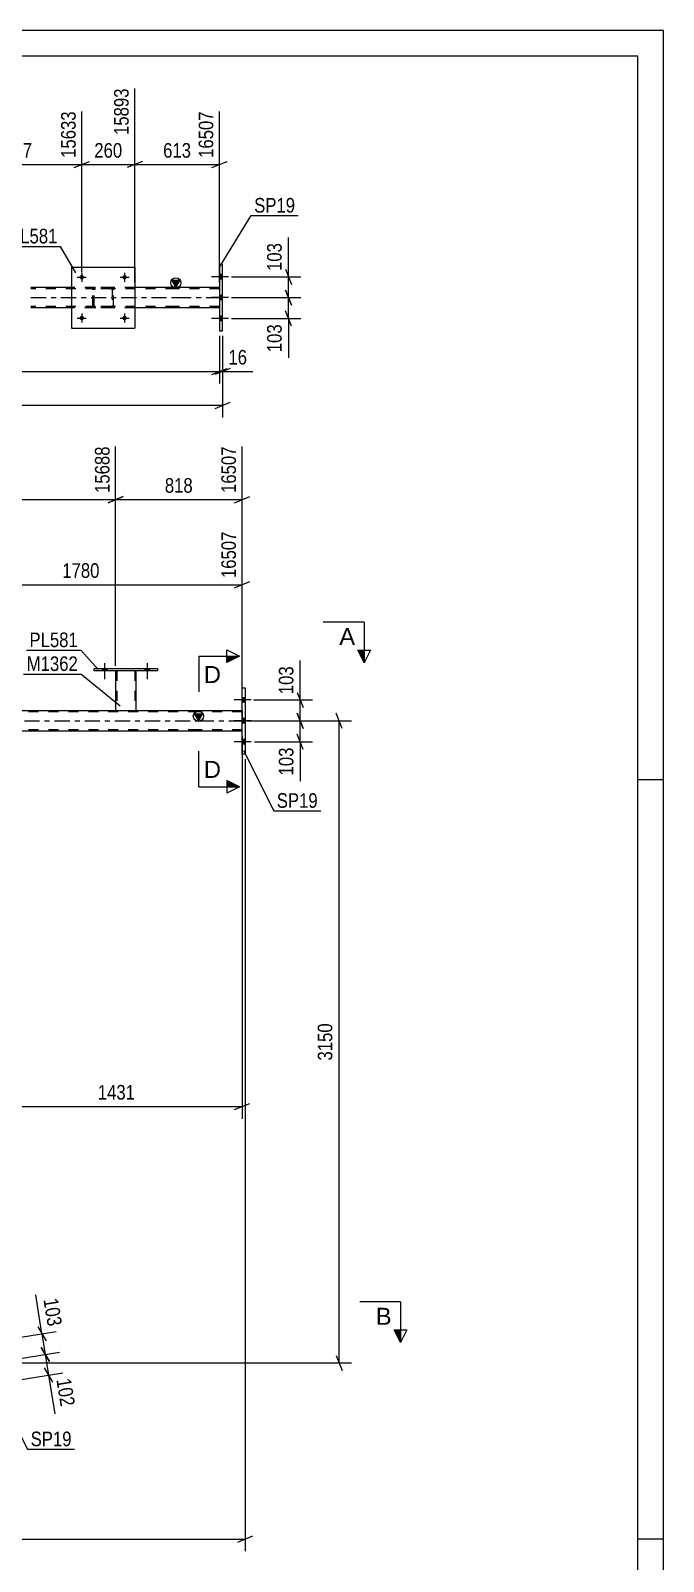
# Model space of a CAD drawing. Header units: millimetres. Extents: x 0 to 841, y 0 to 594.
# Drawn here: x 716.8 to 841, y 293.6 to 594 of the extents above; entities that cross this region are included whole.
import ezdxf

# ---------------------------------------------------------------- set-up
doc = ezdxf.new("R2010")
doc.units = ezdxf.units.MM
doc.linetypes.add('DXK_LINE_DOT2', pattern=[3.9198, 1.9599, -1.9599])
doc.linetypes.add('DXK_LINE_DOT3', pattern=[5.9187, 2.979, -0.9799, 0.9799, -0.9799])
doc.styles.add('Arial', font='ARIAL.TTF', dxfattribs={"height": 0.2})
doc.styles.add('Arial Narrow', font='ARIALN.TTF', dxfattribs={"height": 0.2})

# ---------------------------------------------------------------- blocks, each defined once
blk = doc.blocks.new('Unknown-318894806-1133')
at = {"color": 5, "linetype": 'Continuous'}
for p, q in [((841, 594), (0, 594)), ((841, 0), (841, 594)), ((836, 589), (5, 589)), ((836, 5), (836, 589)), ((841, 447), (836, 447)), ((841, 298), (836, 298))]:
    blk.add_line(p, q, dxfattribs=at)
blk = doc.blocks.new('Part-318894806-4800 - 4784')
at = {"color": 2, "linetype": 'Continuous'}
for p, q in [((754.46, 548.1), (753.82, 548.1)), ((753.82, 548.1), (753.82, 535.1)), ((754.46, 535.1), (754.46, 548.1)), ((753.82, 535.1), (754.46, 535.1))]:
    blk.add_line(p, q, dxfattribs=at)
blk = doc.blocks.new('Part-318894806-4868 - 4784')
at = {"color": 2, "linetype": 'Continuous'}
for p, q in [((724.8, 547.6), (724.8, 535.6)), ((724.8, 547.6), (737.2, 547.6)), ((737.2, 547.6), (737.2, 535.6)), ((724.8, 535.6), (737.2, 535.6))]:
    blk.add_line(p, q, dxfattribs=at)
blk = doc.blocks.new('Part-318894806-4863 - 4784')
at = {"color": 7, "linetype": 'DXK_LINE_DOT2'}
for p, q in [((729, 543.12), (729.04, 543.3)), ((729.04, 543.3), (729, 543.12)), ((729, 540.08), (729, 543.12)), ((729.24, 543.12), (729.26, 543.21)), ((729.24, 540.08), (729.24, 543.12)), ((729.26, 543.21), (729.31, 543.29)), ((729.3, 543.56), (729.48, 543.6)), ((729.48, 543.6), (729.3, 543.56)), ((729.31, 543.29), (729.39, 543.34)), ((729.39, 543.34), (729.48, 543.36)), ((732.52, 543.6), (729.48, 543.6)), ((732.52, 543.36), (729.48, 543.36)), ((732.52, 543.6), (732.7, 543.56)), ((732.7, 543.56), (732.52, 543.6)), ((732.52, 543.36), (732.61, 543.34)), ((732.61, 543.34), (732.69, 543.29)), ((732.69, 543.29), (732.74, 543.21)), ((732.74, 543.21), (732.76, 543.12)), ((732.76, 543.12), (732.76, 540.08)), ((732.96, 543.3), (733, 543.12)), ((733, 543.12), (732.96, 543.3)), ((733, 540.08), (733, 543.12)), ((729.04, 539.9), (729, 540.08)), ((729, 540.08), (729.04, 539.9)), ((729.26, 539.99), (729.24, 540.08)), ((729.31, 539.91), (729.26, 539.99)), ((729.48, 539.6), (729.3, 539.64)), ((729.3, 539.64), (729.48, 539.6)), ((729.39, 539.86), (729.31, 539.91)), ((729.48, 539.84), (729.39, 539.86)), ((732.52, 539.84), (729.48, 539.84)), ((732.52, 539.6), (729.48, 539.6)), ((732.61, 539.86), (732.52, 539.84)), ((732.7, 539.64), (732.52, 539.6)), ((732.52, 539.6), (732.7, 539.64)), ((732.69, 539.91), (732.61, 539.86)), ((732.74, 539.99), (732.69, 539.91)), ((732.76, 540.08), (732.74, 539.99)), ((733, 540.08), (732.96, 539.9)), ((732.96, 539.9), (733, 540.08))]:
    blk.add_line(p, q, dxfattribs=at)
at = {"color": 7, "linetype": 'DXK_LINE_DOT3'}
blk.add_line((731, 541.6), (731, 541.6), dxfattribs=at)
at = {"color": 7, "linetype": 'DXK_LINE_DOT2'}
for centre, start, end in [((729.48, 543.12), 112.5, 157.5), ((729.48, 543.12), 112.5, 157.5), ((732.52, 543.12), 22.5, 67.5), ((732.52, 543.12), 22.5, 67.5), ((729.48, 540.08), 202.5, 247.5), ((729.48, 540.08), 202.5, 247.5), ((732.52, 540.08), 292.5, 337.5), ((732.52, 540.08), 292.5, 337.5)]:
    blk.add_arc(centre, 0.48, start, end, dxfattribs=at)
blk = doc.blocks.new('Bolt-318894806-4921 - 4784')
at = {"linetype": 'Continuous'}
for points in [[(727.24, 537.6, -1), (726.36, 537.6, -1)], [(735.64, 537.6, -1), (734.76, 537.6, -1)]]:
    blk.add_hatch(color=1, dxfattribs=at).paths.add_polyline_path(points)
at = {"color": 1, "linetype": 'Continuous'}
for p, q in [((726.8, 538.48), (726.8, 536.72)), ((735.2, 538.48), (735.2, 536.72)), ((725.92, 537.6), (727.68, 537.6)), ((734.32, 537.6), (736.08, 537.6))]:
    blk.add_line(p, q, dxfattribs=at)
blk = doc.blocks.new('Bolt-318894806-4922 - 4784')
at = {"linetype": 'Continuous'}
for points in [[(727.24, 545.6, -1), (726.36, 545.6, -1)], [(735.64, 545.6, -1), (734.76, 545.6, -1)]]:
    blk.add_hatch(color=1, dxfattribs=at).paths.add_polyline_path(points)
at = {"color": 1, "linetype": 'Continuous'}
for p, q in [((725.92, 545.6), (727.68, 545.6)), ((726.8, 546.48), (726.8, 544.72)), ((734.32, 545.6), (736.08, 545.6)), ((735.2, 546.48), (735.2, 544.72))]:
    blk.add_line(p, q, dxfattribs=at)
blk = doc.blocks.new('Bolt-318894806-4955 - 4784')
at = {"linetype": 'Continuous'}
for points in [[(754.46, 545.26), (754.46, 546.14), (753.82, 546.14), (753.82, 545.26)], [(754.46, 545.26), (754.46, 546.14), (753.82, 546.14), (753.82, 545.26)], [(754.46, 545.26), (754.46, 546.14), (753.82, 546.14), (753.82, 545.26)], [(754.46, 541.16), (754.46, 542.04), (753.82, 542.04), (753.82, 541.16)], [(754.46, 541.16), (754.46, 542.04), (753.82, 542.04), (753.82, 541.16)], [(754.46, 537.06), (754.46, 537.94), (753.82, 537.94), (753.82, 537.06)], [(754.46, 537.06), (754.46, 537.94), (753.82, 537.94), (753.82, 537.06)], [(754.46, 537.06), (754.46, 537.94), (753.82, 537.94), (753.82, 537.06)]]:
    blk.add_hatch(color=1, dxfattribs=at).paths.add_polyline_path(points)
at = {"color": 1, "linetype": 'Continuous'}
for p, q in [((755.62, 545.7), (752.3, 545.7)), ((755.62, 545.7), (752.3, 545.7)), ((755.62, 545.7), (752.3, 545.7)), ((754.46, 546.14), (753.82, 546.14)), ((754.46, 546.14), (753.82, 546.14)), ((754.46, 546.14), (753.82, 546.14)), ((754.46, 545.26), (753.82, 545.26)), ((754.46, 545.26), (753.82, 545.26)), ((754.46, 545.26), (753.82, 545.26)), ((755.62, 541.6), (752.3, 541.6)), ((755.62, 541.6), (752.3, 541.6)), ((754.46, 542.04), (753.82, 542.04)), ((754.46, 542.04), (753.82, 542.04)), ((754.46, 541.16), (753.82, 541.16)), ((754.46, 541.16), (753.82, 541.16)), ((754.46, 537.94), (753.82, 537.94)), ((754.46, 537.94), (753.82, 537.94)), ((754.46, 537.94), (753.82, 537.94)), ((755.62, 537.5), (752.3, 537.5)), ((755.62, 537.5), (752.3, 537.5)), ((755.62, 537.5), (752.3, 537.5)), ((754.46, 537.06), (753.82, 537.06)), ((754.46, 537.06), (753.82, 537.06)), ((754.46, 537.06), (753.82, 537.06))]:
    blk.add_line(p, q, dxfattribs=at)
blk = doc.blocks.new('Part-318894806-4962 - 4784')
at = {"linetype": 'Continuous'}
blk.add_hatch(color=2, dxfattribs=at).paths.add_polyline_path([(745.26, 543.6), (744.46, 545), (746.06, 545)])
at = {"color": 2, "linetype": 'Continuous'}
for p, q in [((745.26, 543.6), (744.46, 545)), ((744.46, 545), (746.06, 545)), ((746.06, 545), (745.26, 543.6)), ((724.8, 543.6), (716.8, 543.6)), ((745.2, 543.6), (737.2, 543.6)), ((753.82, 543.6), (745.3, 543.6)), ((724.8, 539.6), (716.8, 539.6)), ((745.2, 539.6), (737.2, 539.6)), ((753.82, 539.6), (745.3, 539.6))]:
    blk.add_line(p, q, dxfattribs=at)
at = {"color": 7, "linetype": 'DXK_LINE_DOT2'}
for p, q in [((745.2, 543.36), (716.8, 543.36)), ((737.2, 543.6), (724.8, 543.6)), ((753.82, 543.36), (745.3, 543.36)), ((753.82, 543.6), (753.82, 539.6)), ((745.2, 539.84), (716.8, 539.84)), ((737.2, 539.6), (724.8, 539.6)), ((753.82, 539.84), (745.3, 539.84))]:
    blk.add_line(p, q, dxfattribs=at)
at = {"color": 7, "linetype": 'DXK_LINE_DOT3'}
for p, q in [((716.8, 541.6), (745.2, 541.6)), ((745.3, 541.6), (753.82, 541.6))]:
    blk.add_line(p, q, dxfattribs=at)
at = {"color": 2, "linetype": 'Continuous'}
blk.add_circle((745.26, 544.5), 1, dxfattribs=at)
blk = doc.blocks.new('Bolt-318894806-3233 - 3231')
at = {"linetype": 'Continuous'}
for points in [[(730.81, 468.38), (731.69, 468.38), (731.69, 468.86), (730.81, 468.86)], [(739.21, 468.38), (740.09, 468.38), (740.09, 468.86), (739.21, 468.86)]]:
    blk.add_hatch(color=1, dxfattribs=at).paths.add_polyline_path(points)
at = {"color": 1, "linetype": 'Continuous'}
for p, q in [((730.81, 468.86), (730.81, 468.38)), ((731.25, 469.86), (731.25, 466.74)), ((731.69, 468.86), (731.69, 468.38)), ((739.21, 468.86), (739.21, 468.38)), ((739.65, 469.86), (739.65, 466.74)), ((740.09, 468.86), (740.09, 468.38))]:
    blk.add_line(p, q, dxfattribs=at)
blk = doc.blocks.new('Part-318894806-3268 - 3231')
at = {"color": 2, "linetype": 'Continuous'}
for p, q in [((733.45, 468.38), (733.45, 460.55)), ((737.45, 460.55), (737.45, 468.38)), ((737.44, 460.54), (733.46, 460.54))]:
    blk.add_line(p, q, dxfattribs=at)
at = {"color": 7, "linetype": 'DXK_LINE_DOT2'}
for p, q in [((737.45, 468.38), (733.45, 468.38)), ((733.45, 468.38), (733.45, 468.38)), ((733.45, 468.38), (733.45, 468.38)), ((733.69, 468.38), (733.69, 460.54)), ((737.21, 468.38), (737.21, 460.54)), ((737.45, 468.38), (737.45, 468.38)), ((737.45, 468.38), (737.45, 468.38)), ((733.45, 460.55), (733.45, 460.54)), ((733.45, 460.54), (733.46, 460.54)), ((733.46, 460.54), (733.45, 460.54)), ((737.15, 460.54), (737.19, 460.54)), ((737.15, 460.54), (737.19, 460.54)), ((737.19, 460.54), (737.21, 460.54)), ((737.19, 460.54), (737.21, 460.54)), ((737.45, 460.54), (737.41, 460.54)), ((737.44, 460.54), (737.45, 460.54)), ((737.45, 460.54), (737.45, 460.55)), ((737.45, 460.54), (737.45, 460.55))]:
    blk.add_line(p, q, dxfattribs=at)
blk = doc.blocks.new('Part-318894806-3263 - 3231')
at = {"color": 2, "linetype": 'Continuous'}
for p, q in [((729.25, 468.86), (741.65, 468.86)), ((729.25, 468.38), (729.25, 468.86)), ((741.65, 468.86), (741.65, 468.38)), ((741.65, 468.38), (729.25, 468.38))]:
    blk.add_line(p, q, dxfattribs=at)
blk = doc.blocks.new('Bolt-318894806-3346 - 3231')
at = {"linetype": 'Continuous'}
for points in [[(730.81, 468.38), (731.69, 468.38), (731.69, 468.86), (730.81, 468.86)], [(739.21, 468.38), (740.09, 468.38), (740.09, 468.86), (739.21, 468.86)]]:
    blk.add_hatch(color=1, dxfattribs=at).paths.add_polyline_path(points)
at = {"color": 1, "linetype": 'Continuous'}
for p, q in [((730.81, 468.86), (730.81, 468.38)), ((731.25, 469.86), (731.25, 466.74)), ((731.69, 468.86), (731.69, 468.38)), ((739.21, 468.86), (739.21, 468.38)), ((739.65, 469.86), (739.65, 466.74)), ((740.09, 468.86), (740.09, 468.38))]:
    blk.add_line(p, q, dxfattribs=at)
blk = doc.blocks.new('Part-318894806-3655 - 3231')
at = {"linetype": 'Continuous'}
blk.add_hatch(color=2, dxfattribs=at).paths.add_polyline_path([(749.7, 458.55), (748.9, 459.95), (750.5, 459.95)])
at = {"color": 7, "linetype": 'DXK_LINE_DOT2'}
for p, q in [((749.65, 460.31), (105.91, 460.31)), ((737.45, 460.55), (733.45, 460.55)), ((758.27, 460.31), (749.75, 460.31)), ((758.27, 460.55), (758.27, 456.55)), ((749.65, 456.79), (105.91, 456.79)), ((758.27, 456.79), (749.75, 456.79))]:
    blk.add_line(p, q, dxfattribs=at)
at = {"color": 2, "linetype": 'Continuous'}
for p, q in [((733.45, 460.55), (686.37, 460.55)), ((749.65, 460.55), (737.45, 460.55)), ((749.7, 458.55), (748.9, 459.95)), ((748.9, 459.95), (750.5, 459.95)), ((750.5, 459.95), (749.7, 458.55)), ((758.27, 460.55), (749.75, 460.55)), ((749.65, 456.55), (699.25, 456.55)), ((758.27, 456.55), (749.75, 456.55))]:
    blk.add_line(p, q, dxfattribs=at)
at = {"color": 7, "linetype": 'DXK_LINE_DOT3'}
for p, q in [((105.91, 458.55), (749.65, 458.55)), ((749.75, 458.55), (758.27, 458.55))]:
    blk.add_line(p, q, dxfattribs=at)
at = {"color": 2, "linetype": 'Continuous'}
blk.add_circle((749.7, 459.45), 1, dxfattribs=at)
blk = doc.blocks.new('Bolt-318894806-3677 - 3231')
at = {"linetype": 'Continuous'}
for points in [[(758.27, 463.09), (758.27, 462.21), (758.91, 462.21), (758.91, 463.09)], [(758.27, 463.09), (758.27, 462.21), (758.91, 462.21), (758.91, 463.09)], [(758.27, 463.09), (758.27, 462.21), (758.91, 462.21), (758.91, 463.09)], [(758.27, 458.99), (758.27, 458.11), (758.91, 458.11), (758.91, 458.99)], [(758.27, 458.99), (758.27, 458.11), (758.91, 458.11), (758.91, 458.99)], [(758.27, 454.89), (758.27, 454.01), (758.91, 454.01), (758.91, 454.89)], [(758.27, 454.89), (758.27, 454.01), (758.91, 454.01), (758.91, 454.89)], [(758.27, 454.89), (758.27, 454.01), (758.91, 454.01), (758.91, 454.89)]]:
    blk.add_hatch(color=1, dxfattribs=at).paths.add_polyline_path(points)
at = {"color": 1, "linetype": 'Continuous'}
for p, q in [((760.07, 462.65), (756.75, 462.65)), ((760.07, 462.65), (756.75, 462.65)), ((760.07, 462.65), (756.75, 462.65)), ((758.91, 463.09), (758.27, 463.09)), ((758.91, 463.09), (758.27, 463.09)), ((758.91, 463.09), (758.27, 463.09)), ((758.91, 462.21), (758.27, 462.21)), ((758.91, 462.21), (758.27, 462.21)), ((758.91, 462.21), (758.27, 462.21)), ((760.07, 458.55), (756.75, 458.55)), ((760.07, 458.55), (756.75, 458.55)), ((758.91, 458.99), (758.27, 458.99)), ((758.91, 458.99), (758.27, 458.99)), ((758.91, 458.11), (758.27, 458.11)), ((758.91, 458.11), (758.27, 458.11)), ((760.07, 454.45), (756.75, 454.45)), ((760.07, 454.45), (756.75, 454.45)), ((760.07, 454.45), (756.75, 454.45)), ((758.91, 454.89), (758.27, 454.89)), ((758.91, 454.89), (758.27, 454.89)), ((758.91, 454.89), (758.27, 454.89)), ((758.91, 454.01), (758.27, 454.01)), ((758.91, 454.01), (758.27, 454.01)), ((758.91, 454.01), (758.27, 454.01))]:
    blk.add_line(p, q, dxfattribs=at)
blk = doc.blocks.new('Part-318894806-3605 - 3231')
at = {"color": 2, "linetype": 'Continuous'}
for p, q in [((758.27, 452.05), (758.27, 465.05)), ((758.27, 465.05), (758.91, 465.05)), ((758.91, 465.05), (758.91, 452.05)), ((758.91, 452.05), (758.27, 452.05))]:
    blk.add_line(p, q, dxfattribs=at)
blk = doc.blocks.new('StraightDimension-318894806-5016 - 4784')
at = {"color": 7, "linetype": 'Continuous'}
for p, q in [((753.82, 534.1), (753.82, 524.73)), ((754.46, 534.1), (754.46, 524.73)), ((752.32, 526.53), (755.32, 527.73)), ((755.96, 527.73), (752.96, 526.53)), ((753.82, 527.13), (754.46, 527.13))]:
    blk.add_line(p, q, dxfattribs=at)
at = {"color": 0}
blk.add_wipeout([(759.84, 527.88), (759.84, 532.08), (754.99, 532.08), (754.99, 527.88)], dxfattribs=at)
at = {"color": 7, "linetype": 'Continuous'}
blk.add_line((754.46, 527.13), (760.37, 527.13), dxfattribs=at)
blk.add_line((754.46, 527.13), (760.37, 527.13), dxfattribs=at)
at = {"color": 3, "style": 'Arial Narrow'}
blk.add_text('16', height=2.863, dxfattribs=at).set_placement((755.59, 528.48))
blk = doc.blocks.new('StraightDimension-318894806-5026 - 4784')
at = {"color": 7, "linetype": 'Continuous'}
for p, q in [((753.82, 534.1), (753.82, 524.73)), ((115.36, 527.13), (753.82, 527.13)), ((752.32, 526.53), (755.32, 527.73))]:
    blk.add_line(p, q, dxfattribs=at)
blk = doc.blocks.new('StraightDimension-318894806-5047 - 4784')
at = {"color": 7, "linetype": 'Continuous'}
for p, q in [((766.8, 547.2), (768, 544.2)), ((756.19, 545.7), (769.8, 545.7)), ((767.4, 541.6), (767.4, 545.7)), ((756.19, 541.6), (769.8, 541.6)), ((768, 540.1), (766.8, 543.1))]:
    blk.add_line(p, q, dxfattribs=at)
at = {"color": 0}
blk.add_wipeout([(766.65, 552.91), (762.45, 552.91), (762.45, 546.23), (766.65, 546.23)], dxfattribs=at)
at = {"color": 7, "linetype": 'Continuous'}
blk.add_line((767.4, 545.7), (767.4, 553.43), dxfattribs=at)
blk.add_line((767.4, 545.7), (767.4, 553.43), dxfattribs=at)
at = {"color": 3, "style": 'Arial Narrow'}
blk.add_text('103', height=2.863, rotation=90.0002, dxfattribs=at).set_placement((766.05, 546.83))
blk = doc.blocks.new('StraightDimension-318894806-5057 - 4784')
at = {"color": 7, "linetype": 'Continuous'}
for p, q in [((756.19, 541.6), (769.8, 541.6)), ((766.8, 543.1), (768, 540.1)), ((767.4, 537.5), (767.4, 541.6)), ((768, 536), (766.8, 539)), ((756.19, 537.5), (769.8, 537.5))]:
    blk.add_line(p, q, dxfattribs=at)
at = {"color": 0}
blk.add_wipeout([(766.65, 536.98), (762.45, 536.98), (762.45, 530.29), (766.65, 530.29)], dxfattribs=at)
at = {"color": 7, "linetype": 'Continuous'}
blk.add_line((767.4, 537.5), (767.4, 529.77), dxfattribs=at)
blk.add_line((767.4, 537.5), (767.4, 529.77), dxfattribs=at)
at = {"color": 3, "style": 'Arial Narrow'}
blk.add_text('103', height=2.863, rotation=90.0002, dxfattribs=at).set_placement((766.05, 530.89))
blk = doc.blocks.new('StraightDimension-318894806-5554 - 4784')
at = {"color": 7, "linetype": 'Continuous'}
for p, q in [((700.02, 544.6), (700.02, 582.66)), ((726.8, 546.6), (726.8, 578.16)), ((701.52, 568.32), (698.52, 567.12)), ((700.02, 567.72), (726.8, 567.72)), ((725.3, 567.12), (728.3, 568.32))]:
    blk.add_line(p, q, dxfattribs=at)
at = {"color": 0, "linetype": 'Continuous'}
blk.add_wipeout([(726.2, 578.76), (722, 578.76), (722, 568.42), (726.2, 568.42)], dxfattribs=at)
at = {"color": 0}
blk.add_wipeout([(717.67, 568.47), (717.67, 572.67), (709.15, 572.67), (709.15, 568.47)], dxfattribs=at)
at = {"color": 3, "linetype": 'Continuous', "style": 'Arial Narrow'}
blk.add_text('15633', height=2.863, rotation=90.0002, dxfattribs=at).set_placement((725.6, 569.02))
at = {"color": 3, "style": 'Arial Narrow'}
blk.add_text('1017', height=2.863, dxfattribs=at).set_placement((709.75, 569.07))
blk = doc.blocks.new('StraightDimension-318894806-5574 - 4784')
at = {"color": 7, "linetype": 'Continuous'}
for p, q in [((737.2, 544.6), (737.2, 582.66)), ((726.8, 546.6), (726.8, 578.16)), ((725.3, 567.12), (728.3, 568.32)), ((726.8, 567.72), (737.2, 567.72)), ((738.7, 568.32), (735.7, 567.12))]:
    blk.add_line(p, q, dxfattribs=at)
at = {"color": 0}
blk.add_wipeout([(735.34, 568.47), (735.34, 572.67), (728.66, 572.67), (728.66, 568.47)], dxfattribs=at)
at = {"color": 0, "linetype": 'Continuous'}
blk.add_wipeout([(736.6, 583.26), (732.4, 583.26), (732.4, 572.92), (736.6, 572.92)], dxfattribs=at)
at = {"color": 3, "linetype": 'Continuous', "style": 'Arial Narrow'}
blk.add_text('15893', height=2.863, rotation=90.0002, dxfattribs=at).set_placement((736, 573.52))
at = {"color": 3, "style": 'Arial Narrow'}
blk.add_text('260', height=2.863, dxfattribs=at).set_placement((729.26, 569.07))
blk = doc.blocks.new('StraightDimension-318894806-5590 - 4784')
at = {"color": 7, "linetype": 'Continuous'}
for p, q in [((737.2, 544.6), (737.2, 582.66)), ((753.82, 544.6), (753.82, 578.16)), ((738.7, 568.32), (735.7, 567.12)), ((737.2, 567.72), (753.82, 567.72)), ((752.32, 567.12), (755.32, 568.32))]:
    blk.add_line(p, q, dxfattribs=at)
at = {"color": 0}
blk.add_wipeout([(748.85, 568.47), (748.85, 572.67), (742.17, 572.67), (742.17, 568.47)], dxfattribs=at)
at = {"color": 0, "linetype": 'Continuous'}
blk.add_wipeout([(753.22, 578.76), (749.02, 578.76), (749.02, 568.42), (753.22, 568.42)], dxfattribs=at)
at = {"color": 3, "linetype": 'Continuous', "style": 'Arial Narrow'}
blk.add_text('16507', height=2.863, rotation=90.0002, dxfattribs=at).set_placement((752.62, 569.02))
at = {"color": 3, "style": 'Arial Narrow'}
blk.add_text('613', height=2.863, dxfattribs=at).set_placement((742.77, 569.07))
blk = doc.blocks.new('StraightDimension-318894806-5602 - 4784')
at = {"color": 7, "linetype": 'Continuous'}
for p, q in [((754.46, 534.1), (754.46, 518.08)), ((114.72, 520.48), (754.46, 520.48)), ((752.96, 519.88), (755.96, 521.08))]:
    blk.add_line(p, q, dxfattribs=at)
blk = doc.blocks.new('StraightDimension-318894806-3850 - 3231')
at = {"color": 7, "linetype": 'Continuous'}
for p, q in [((733.45, 469.38), (733.45, 512.41)), ((758.27, 461.55), (758.27, 512.41)), ((734.95, 502.57), (731.95, 501.37)), ((733.45, 501.97), (758.27, 501.97)), ((756.77, 501.37), (759.77, 502.57))]:
    blk.add_line(p, q, dxfattribs=at)
at = {"color": 0, "linetype": 'Continuous'}
blk.add_wipeout([(757.67, 513.01), (753.47, 513.01), (753.47, 502.67), (757.67, 502.67)], dxfattribs=at)
at = {"color": 0}
blk.add_wipeout([(749.2, 502.72), (749.2, 506.92), (742.51, 506.92), (742.51, 502.72)], dxfattribs=at)
at = {"color": 3, "linetype": 'Continuous', "style": 'Arial Narrow'}
blk.add_text('16507', height=2.863, rotation=90.0002, dxfattribs=at).set_placement((757.07, 503.27))
at = {"color": 3, "style": 'Arial Narrow'}
blk.add_text('818', height=2.863, dxfattribs=at).set_placement((743.11, 503.32))
blk = doc.blocks.new('StraightDimension-318894806-3860 - 3231')
at = {"color": 7, "linetype": 'Continuous'}
for p, q in [((682.37, 469.39), (682.37, 512.41)), ((733.45, 469.38), (733.45, 512.41)), ((683.87, 502.57), (680.87, 501.37)), ((682.37, 501.97), (733.45, 501.97)), ((731.95, 501.37), (734.95, 502.57))]:
    blk.add_line(p, q, dxfattribs=at)
at = {"color": 0, "linetype": 'Continuous'}
blk.add_wipeout([(732.85, 513.01), (728.65, 513.01), (728.65, 502.67), (732.85, 502.67)], dxfattribs=at)
at = {"color": 0}
blk.add_wipeout([(712.16, 502.72), (712.16, 506.92), (703.65, 506.92), (703.65, 502.72)], dxfattribs=at)
at = {"color": 3, "linetype": 'Continuous', "style": 'Arial Narrow'}
blk.add_text('15688', height=2.863, rotation=90.0002, dxfattribs=at).set_placement((732.25, 503.27))
at = {"color": 3, "style": 'Arial Narrow'}
blk.add_text('1277', height=2.863, dxfattribs=at).set_placement((704.25, 503.32))
blk = doc.blocks.new('StraightDimension-318894806-4018 - 3231')
at = {"color": 7, "linetype": 'Continuous'}
for p, q in [((769.1, 460.05), (770.3, 457.05)), ((760.52, 458.55), (772.1, 458.55)), ((769.7, 454.45), (769.7, 458.55)), ((760.7, 454.45), (772.1, 454.45)), ((770.3, 452.95), (769.1, 455.95))]:
    blk.add_line(p, q, dxfattribs=at)
at = {"color": 0}
blk.add_wipeout([(768.95, 453.93), (764.75, 453.93), (764.75, 447.24), (768.95, 447.24)], dxfattribs=at)
at = {"color": 7, "linetype": 'Continuous'}
blk.add_line((769.7, 454.45), (769.7, 446.72), dxfattribs=at)
blk.add_line((769.7, 454.45), (769.7, 446.72), dxfattribs=at)
at = {"color": 3, "style": 'Arial Narrow'}
blk.add_text('103', height=2.863, rotation=90.0002, dxfattribs=at).set_placement((768.35, 447.84))
blk = doc.blocks.new('StraightDimension-318894806-4028 - 3231')
at = {"color": 7, "linetype": 'Continuous'}
for p, q in [((760.52, 462.65), (772.1, 462.65)), ((769.1, 464.15), (770.3, 461.15)), ((769.7, 458.55), (769.7, 462.65)), ((770.3, 457.05), (769.1, 460.05)), ((760.52, 458.55), (772.1, 458.55))]:
    blk.add_line(p, q, dxfattribs=at)
at = {"color": 0}
blk.add_wipeout([(768.95, 469.86), (764.75, 469.86), (764.75, 463.18), (768.95, 463.18)], dxfattribs=at)
at = {"color": 7, "linetype": 'Continuous'}
blk.add_line((769.7, 462.65), (769.7, 470.39), dxfattribs=at)
blk.add_line((769.7, 462.65), (769.7, 470.39), dxfattribs=at)
at = {"color": 3, "style": 'Arial Narrow'}
blk.add_text('103', height=2.863, rotation=90.0002, dxfattribs=at).set_placement((768.35, 463.78))
blk = doc.blocks.new('StraightDimension-318894806-4363 - 3231')
at = {"color": 7, "linetype": 'Continuous'}
for p, q in [((758.91, 451.05), (758.91, 295.61)), ((86.85, 298.01), (758.91, 298.01)), ((757.41, 297.41), (760.41, 298.61))]:
    blk.add_line(p, q, dxfattribs=at)
blk = doc.blocks.new('StraightDimension-318894806-4643 - 3231')
at = {"color": 7, "linetype": 'Continuous'}
for p, q in [((694.99, 457.55), (694.99, 495.71)), ((758.27, 461.55), (758.27, 495.71)), ((696.49, 485.87), (693.49, 484.67)), ((694.99, 485.27), (758.27, 485.27)), ((756.77, 484.67), (759.77, 485.87))]:
    blk.add_line(p, q, dxfattribs=at)
at = {"color": 0, "linetype": 'Continuous'}
blk.add_wipeout([(757.67, 496.31), (753.47, 496.31), (753.47, 485.97), (757.67, 485.97)], dxfattribs=at)
at = {"color": 0}
blk.add_wipeout([(730.88, 486.02), (730.88, 490.22), (722.37, 490.22), (722.37, 486.02)], dxfattribs=at)
at = {"color": 3, "linetype": 'Continuous', "style": 'Arial Narrow'}
blk.add_text('16507', height=2.863, rotation=90.0002, dxfattribs=at).set_placement((757.07, 486.57))
at = {"color": 3, "style": 'Arial Narrow'}
blk.add_text('1780', height=2.863, dxfattribs=at).set_placement((722.97, 486.62))
blk = doc.blocks.new('StraightDimension-318894806-10568 - 3231')
at = {"color": 7, "linetype": 'Continuous'}
for p, q in [((777.94, 457.05), (776.74, 460.05)), ((759.27, 458.55), (779.74, 458.55)), ((777.34, 332.55), (777.34, 458.55)), ((776.74, 334.05), (777.94, 331.05)), ((710.24, 332.55), (779.74, 332.55))]:
    blk.add_line(p, q, dxfattribs=at)
at = {"color": 0}
blk.add_wipeout([(776.59, 399.81), (772.39, 399.81), (772.39, 391.3), (776.59, 391.3)], dxfattribs=at)
at = {"color": 3, "style": 'Arial Narrow'}
blk.add_text('3150', height=2.863, rotation=90.0002, dxfattribs=at).set_placement((775.99, 391.9))
blk = doc.blocks.new('StraightDimension-318894806-10576 - 3231')
at = {"color": 7, "linetype": 'Continuous'}
for p, q in [((758.27, 455.55), (758.27, 380.49)), ((708.92, 335.55), (708.92, 385.74)), ((710.42, 383.49), (707.42, 382.29)), ((708.92, 382.89), (758.27, 382.89)), ((756.77, 382.29), (759.77, 383.49))]:
    blk.add_line(p, q, dxfattribs=at)
at = {"color": 0}
blk.add_wipeout([(737.85, 383.64), (737.85, 387.84), (729.34, 387.84), (729.34, 383.64)], dxfattribs=at)
at = {"color": 3, "style": 'Arial Narrow'}
blk.add_text('1431', height=2.863, dxfattribs=at).set_placement((729.94, 384.24))
blk = doc.blocks.new('StraightDimension-318894806-10620 - 3231')
at = {"color": 7, "linetype": 'Continuous'}
for p, q in [((712.25, 333.04), (722.45, 334.69)), ((718.8, 335.62), (720.47, 332.85)), ((719.64, 334.23), (720.29, 330.19)), ((712.9, 328.99), (723.1, 330.64)), ((721.12, 328.8), (719.46, 331.57))]:
    blk.add_line(p, q, dxfattribs=at)
at = {"color": 0}
blk.add_wipeout([(722.18, 323.19), (726.33, 323.86), (725.26, 330.46), (721.11, 329.79)], dxfattribs=at)
at = {"color": 7, "linetype": 'Continuous'}
blk.add_line((720.29, 330.19), (721.52, 322.55), dxfattribs=at)
blk.add_line((720.29, 330.19), (721.52, 322.55), dxfattribs=at)
at = {"color": 3, "style": 'Arial Narrow'}
blk.add_text('102', height=2.863, rotation=-80.8157, dxfattribs=at).set_placement((721.8, 329.29))
blk = doc.blocks.new('StraightDimension-318894806-10621 - 3231')
at = {"color": 7, "linetype": 'Continuous'}
for p, q in [((718.15, 339.67), (719.81, 336.9)), ((711.59, 337.09), (721.8, 338.74)), ((718.98, 338.28), (719.64, 334.23)), ((712.25, 333.04), (722.45, 334.69)), ((720.47, 332.85), (718.8, 335.62))]:
    blk.add_line(p, q, dxfattribs=at)
at = {"color": 0}
blk.add_wipeout([(719.64, 338.92), (723.78, 339.59), (722.72, 346.19), (718.57, 345.52)], dxfattribs=at)
at = {"color": 7, "linetype": 'Continuous'}
blk.add_line((718.98, 338.28), (717.75, 345.92), dxfattribs=at)
blk.add_line((718.98, 338.28), (717.75, 345.92), dxfattribs=at)
at = {"color": 3, "style": 'Arial Narrow'}
blk.add_text('103', height=2.863, rotation=-80.8157, dxfattribs=at).set_placement((719.26, 345.02))
blk = doc.blocks.new('Mark-318894806-4796 - 4784')
at = {"color": 0}
blk.add_wipeout([(768.69, 558.3), (768.69, 561.3), (760.65, 561.3), (760.65, 558.3)], dxfattribs=at)
blk.add_wipeout([(768.69, 558.3), (768.69, 561.3), (760.65, 561.3), (760.65, 558.3)], dxfattribs=at)
at = {"color": 30, "linetype": 'Continuous'}
for p, q in [((753.97, 547.76), (760.05, 557.7)), ((760.05, 557.7), (769.29, 557.7))]:
    blk.add_line(p, q, dxfattribs=at)
at = {"color": 3, "style": 'Arial Narrow'}
blk.add_text('SP19', height=2.863, dxfattribs=at).set_placement((760.65, 558.3))
blk = doc.blocks.new('Mark-318894806-4864 - 4784')
at = {"color": 0}
blk.add_wipeout([(722.03, 552.25), (722.03, 555.25), (712.53, 555.25), (712.53, 552.25)], dxfattribs=at)
blk.add_wipeout([(722.03, 552.25), (722.03, 555.25), (712.53, 555.25), (712.53, 552.25)], dxfattribs=at)
at = {"color": 30, "linetype": 'Continuous'}
for p in [(711.93, 551.65), (725.63, 546.45)]:
    blk.add_line(p, (722.63, 551.65), dxfattribs=at)
at = {"color": 3, "style": 'Arial Narrow'}
blk.add_text('PL581', height=2.863, dxfattribs=at).set_placement((712.53, 552.25))
blk = doc.blocks.new('Mark-318894806-3259 - 3231')
at = {"color": 0}
blk.add_wipeout([(726.03, 473.02), (726.03, 476.02), (716.53, 476.02), (716.53, 473.02)], dxfattribs=at)
blk.add_wipeout([(726.03, 473.02), (726.03, 476.02), (716.53, 476.02), (716.53, 473.02)], dxfattribs=at)
at = {"color": 30, "linetype": 'Continuous'}
for p in [(715.93, 472.42), (730.02, 468.61)]:
    blk.add_line(p, (726.63, 472.42), dxfattribs=at)
at = {"color": 3, "style": 'Arial Narrow'}
blk.add_text('PL581', height=2.863, dxfattribs=at).set_placement((716.53, 473.02))
blk = doc.blocks.new('Mark-318894806-3264 - 3231')
at = {"color": 0}
blk.add_wipeout([(726.04, 468.34), (726.04, 471.34), (715.99, 471.34), (715.99, 468.34)], dxfattribs=at)
blk.add_wipeout([(726.04, 468.34), (726.04, 471.34), (715.99, 471.34), (715.99, 468.34)], dxfattribs=at)
at = {"color": 30, "linetype": 'Continuous'}
for p in [(715.39, 467.74), (734.37, 461.44)]:
    blk.add_line(p, (726.64, 467.74), dxfattribs=at)
at = {"color": 3, "style": 'Arial Narrow'}
blk.add_text('M1362', height=2.863, dxfattribs=at).set_placement((715.99, 468.34))
blk = doc.blocks.new('SectionMark-318894806-4713 - 3231')
at = {"color": 6, "linetype": 'Continuous'}
for p, q in [((755.26, 472.48), (757.76, 471.23)), ((749.76, 471.23), (757.76, 471.23)), ((749.76, 445.6), (757.76, 445.6)), ((757.76, 445.6), (755.26, 444.35))]:
    blk.add_line(p, q, dxfattribs=at)
at = {"color": 0, "linetype": 'Continuous'}
for points in [[(754.13, 465.98), (754.13, 469.48), (750.76, 469.48), (750.76, 465.98)], [(754.13, 447.35), (754.13, 450.85), (750.76, 450.85), (750.76, 447.35)]]:
    blk.add_wipeout(points, dxfattribs=at)
at = {"linetype": 'Continuous'}
for points in [[(755.26, 469.98), (755.26, 471.23), (757.76, 471.23)], [(755.26, 445.6), (755.26, 446.85), (757.76, 445.6)]]:
    blk.add_hatch(color=6, dxfattribs=at).paths.add_polyline_path(points)
at = {"color": 6, "linetype": 'Continuous'}
for p, q in [((755.26, 469.98), (755.26, 472.48)), ((749.76, 471.23), (749.76, 464.23)), ((757.76, 471.23), (755.26, 469.98)), ((749.76, 445.6), (749.76, 452.6)), ((757.76, 445.6), (755.26, 446.85)), ((755.26, 446.85), (755.26, 444.35))]:
    blk.add_line(p, q, dxfattribs=at)
at = {"color": 3, "linetype": 'Continuous', "style": 'Arial'}
for p in [(750.76, 465.98), (750.76, 447.35)]:
    blk.add_text('D', height=3.34, dxfattribs=at).set_placement(p)
blk = doc.blocks.new('Mark-318894806-3601 - 3231')
at = {"color": 0}
blk.add_wipeout([(773.13, 441.49), (773.13, 444.49), (765.09, 444.49), (765.09, 441.49)], dxfattribs=at)
blk.add_wipeout([(773.13, 441.49), (773.13, 444.49), (765.09, 444.49), (765.09, 441.49)], dxfattribs=at)
at = {"color": 30, "linetype": 'Continuous'}
for p, q in [((758.57, 452.74), (764.49, 440.89)), ((764.49, 440.89), (773.73, 440.89))]:
    blk.add_line(p, q, dxfattribs=at)
at = {"color": 3, "style": 'Arial Narrow'}
blk.add_text('SP19', height=2.863, dxfattribs=at).set_placement((765.09, 441.49))
blk = doc.blocks.new('Mark-318894806-3596 - 3231')
at = {"color": 0}
blk.add_wipeout([(724.79, 316.22), (724.79, 319.22), (716.76, 319.22), (716.76, 316.22)], dxfattribs=at)
blk.add_wipeout([(724.79, 316.22), (724.79, 319.22), (716.76, 319.22), (716.76, 316.22)], dxfattribs=at)
at = {"color": 30, "linetype": 'Continuous'}
for p, q in [((710.48, 326.76), (716.16, 315.62)), ((716.16, 315.62), (725.39, 315.62))]:
    blk.add_line(p, q, dxfattribs=at)
at = {"color": 3, "style": 'Arial Narrow'}
blk.add_text('SP19', height=2.863, dxfattribs=at).set_placement((716.76, 316.22))
blk = doc.blocks.new('SectionMark-318894806-4703 - 3231')
at = {"color": 6, "linetype": 'Continuous'}
for p in [(782.22, 477.95), (783.47, 472.45)]:
    blk.add_line(p, (782.22, 469.95), dxfattribs=at)
at = {"color": 0, "linetype": 'Continuous'}
blk.add_wipeout([(780.47, 473.45), (780.47, 476.95), (777.36, 476.95), (777.36, 473.45)], dxfattribs=at)
at = {"linetype": 'Continuous'}
blk.add_hatch(color=6, dxfattribs=at).paths.add_polyline_path([(780.97, 472.45), (782.22, 472.45), (782.22, 469.95)])
at = {"color": 6, "linetype": 'Continuous'}
for p, q in [((782.22, 477.95), (774.22, 477.95)), ((780.97, 472.45), (783.47, 472.45)), ((782.22, 469.95), (780.97, 472.45))]:
    blk.add_line(p, q, dxfattribs=at)
at = {"color": 3, "linetype": 'Continuous', "style": 'Arial'}
blk.add_text('A', height=3.34, dxfattribs=at).set_placement((777.36, 473.45))
blk = doc.blocks.new('SectionMark-318894806-4697 - 3231')
at = {"color": 6, "linetype": 'Continuous'}
for p in [(789.39, 344.55), (790.64, 339.05)]:
    blk.add_line(p, (789.39, 336.55), dxfattribs=at)
at = {"color": 0, "linetype": 'Continuous'}
blk.add_wipeout([(787.64, 340.05), (787.64, 343.55), (784.53, 343.55), (784.53, 340.05)], dxfattribs=at)
at = {"linetype": 'Continuous'}
blk.add_hatch(color=6, dxfattribs=at).paths.add_polyline_path([(788.14, 339.05), (789.39, 339.05), (789.39, 336.55)])
at = {"color": 6, "linetype": 'Continuous'}
for p, q in [((789.39, 344.55), (781.39, 344.55)), ((788.14, 339.05), (790.64, 339.05)), ((789.39, 336.55), (788.14, 339.05))]:
    blk.add_line(p, q, dxfattribs=at)
at = {"color": 3, "linetype": 'Continuous', "style": 'Arial'}
blk.add_text('B', height=3.34, dxfattribs=at).set_placement((784.53, 340.05))

msp = doc.modelspace()

# ---------------------------------------------------------------- block references
for name in ['Unknown-318894806-1133', 'Part-318894806-4868 - 4784', 'Part-318894806-4800 - 4784', 'Part-318894806-4962 - 4784', 'Bolt-318894806-4922 - 4784', 'Bolt-318894806-4955 - 4784', 'Part-318894806-4863 - 4784', 'Bolt-318894806-4921 - 4784', 'Part-318894806-3263 - 3231', 'Bolt-318894806-3233 - 3231', 'Bolt-318894806-3346 - 3231', 'Part-318894806-3268 - 3231', 'Bolt-318894806-3677 - 3231', 'Part-318894806-3605 - 3231', 'Part-318894806-3655 - 3231']:
    msp.add_blockref(name, (0, 0))

# ---------------------------------------------------------------- next in the draw order: block references
for name in ['StraightDimension-318894806-5554 - 4784', 'StraightDimension-318894806-5047 - 4784', 'StraightDimension-318894806-5016 - 4784', 'StraightDimension-318894806-3850 - 3231']:
    msp.add_blockref(name, (0, 0))

# ---------------------------------------------------------------- next in the draw order: block references
for name in ['StraightDimension-318894806-5574 - 4784', 'StraightDimension-318894806-5026 - 4784', 'StraightDimension-318894806-3860 - 3231', 'StraightDimension-318894806-4018 - 3231']:
    msp.add_blockref(name, (0, 0))

# ---------------------------------------------------------------- next in the draw order: block references
for name in ['Mark-318894806-4864 - 4784', 'StraightDimension-318894806-5057 - 4784', 'StraightDimension-318894806-4028 - 3231', 'StraightDimension-318894806-4363 - 3231']:
    msp.add_blockref(name, (0, 0))

# ---------------------------------------------------------------- next in the draw order: block references
for name in ['StraightDimension-318894806-5590 - 4784', 'StraightDimension-318894806-5602 - 4784', 'StraightDimension-318894806-4643 - 3231']:
    msp.add_blockref(name, (0, 0))

# ---------------------------------------------------------------- next in the draw order: block references
for name in ['Mark-318894806-4796 - 4784', 'Mark-318894806-3259 - 3231', 'StraightDimension-318894806-10568 - 3231']:
    msp.add_blockref(name, (0, 0))

# ---------------------------------------------------------------- next in the draw order: block references
for name in ['Mark-318894806-3264 - 3231', 'StraightDimension-318894806-10576 - 3231']:
    msp.add_blockref(name, (0, 0))

# ---------------------------------------------------------------- next in the draw order: block references
for name in ['SectionMark-318894806-4713 - 3231', 'StraightDimension-318894806-10620 - 3231']:
    msp.add_blockref(name, (0, 0))

# ---------------------------------------------------------------- next in the draw order: block references
for name in ['SectionMark-318894806-4703 - 3231', 'Mark-318894806-3601 - 3231', 'StraightDimension-318894806-10621 - 3231', 'Mark-318894806-3596 - 3231']:
    msp.add_blockref(name, (0, 0))

# ---------------------------------------------------------------- next in the draw order: block references
msp.add_blockref('SectionMark-318894806-4697 - 3231', (0, 0))

doc.saveas('drawing.dxf')
